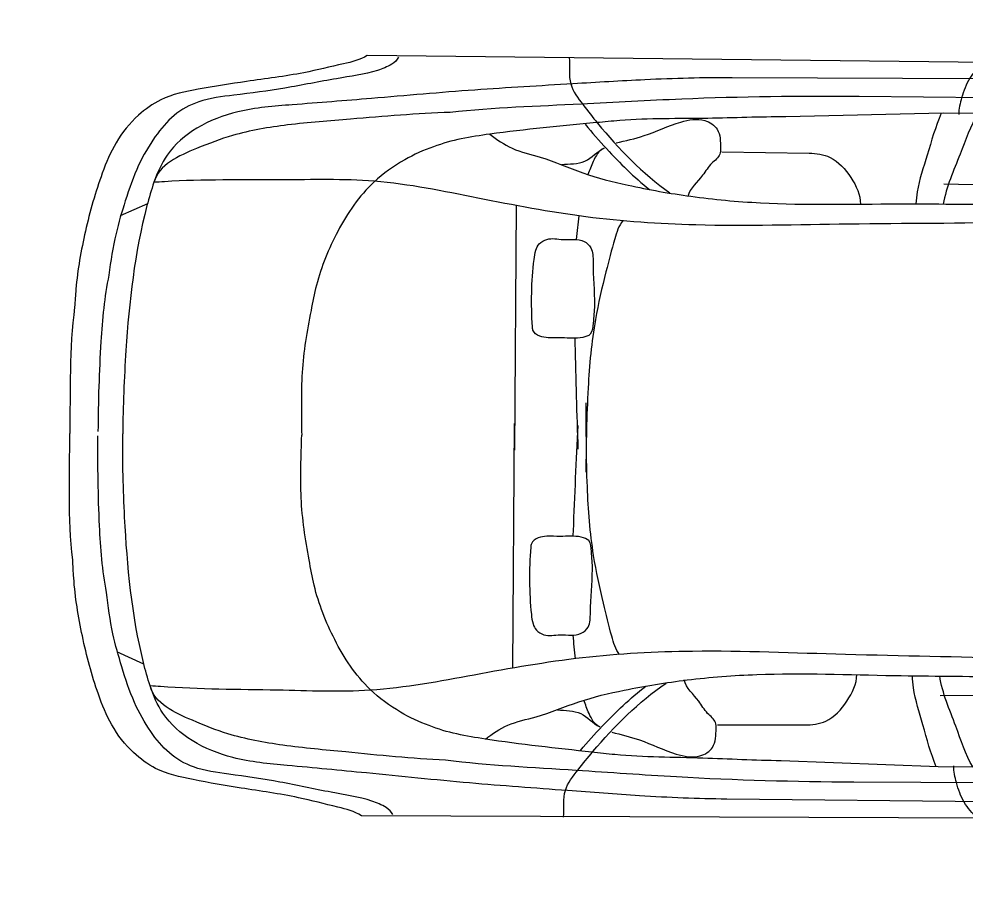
# Model space of a CAD drawing. Header units: millimetres. Extents: x 2508 to 2607, y 837 to 997.
# Drawn here: x 2524.719 to 2526.877, y 953.678 to 955.69 of the extents above; entities that cross this region are included whole.
import ezdxf

# ---------------------------------------------------------------- set-up
doc = ezdxf.new("R2010")
doc.units = ezdxf.units.MM

# ---------------------------------------------------------------- blocks, each defined once
blk = doc.blocks.new('AUDI_A4_P')
for p, q in [((-0.8495, 0.8592), (1.2533, 0.8665)), ((-0.864, 0.8261), (0.4209, 0.8224)), ((-0.8821, 0.7783), (0.1313, 0.7819)), ((-0.9255, 0.7452), (-0.0605, 0.7452)), ((-0.0605, 0.7452), (0.2978, 0.7341)), ((0.4433, 0.6531), (0.2443, 0.6518)), ((-0.252, 0.5809), (-0.0633, 0.5835)), ((0.9108, 0.5278), (0.9108, -0.0304)), ((1.7514, 0.5246), (1.8134, 0.4971)), ((0.9108, -0.5278), (0.9108, 0.0304)), ((1.7514, -0.5246), (1.8134, -0.4971)), ((-0.252, -0.5809), (-0.0633, -0.5835)), ((0.4433, -0.6531), (0.2443, -0.6518)), ((-0.9255, -0.7452), (-0.0605, -0.7452)), ((-0.0605, -0.7452), (0.2978, -0.7341)), ((-0.8821, -0.7783), (0.1313, -0.7819)), ((-0.864, -0.8261), (0.4209, -0.8224)), ((-0.8495, -0.8592), (1.2533, -0.8665))]:
    blk.add_line(p, q)
for points, knots in [([(0.7927, 0.866), (0.791, 0.8458), (0.797, 0.8049), (0.7602, 0.7581), (0.6915, 0.6709), (0.6232, 0.6028), (0.5613, 0.5588)], [0, 0, 0, 0, 0.0597371, 0.1139981, 0.1672498, 0.3938869, 0.3938869, 0.3938869, 0.3938869]), ([(1.1815, 0.8634), (1.1847, 0.8567), (1.2004, 0.8437), (1.2477, 0.8252), (1.3308, 0.8133), (1.439, 0.7898), (1.5441, 0.7753), (1.6319, 0.7649), (1.6948, 0.7298), (1.7382, 0.6763), (1.776, 0.6104), (1.8014, 0.5342), (1.8258, 0.451), (1.8341, 0.3935), (1.838, 0.3618)], [0, 0, 0, 0, 0.0219205, 0.0572122, 0.1522539, 0.2718866, 0.3894011, 0.4710097, 0.5346344, 0.5986698, 0.6733118, 0.758696, 0.8351341, 0.9293726, 0.9293726, 0.9293726, 0.9293726]), ([(1.2533, 0.8665), (1.2693, 0.8564), (1.3191, 0.8448), (1.4094, 0.8219), (1.5212, 0.8071), (1.6299, 0.7894), (1.7168, 0.771), (1.7801, 0.7247), (1.8262, 0.6669), (1.8636, 0.5753), (1.894, 0.4633), (1.9118, 0.3601), (1.9146, 0.3017), (1.9155, 0.2882)], [0, 0, 0, 0, 0.056668, 0.14946, 0.28161, 0.392935, 0.481686, 0.542967, 0.622845, 0.69797, 0.833643, 0.965665, 1.00577, 1.00577, 1.00577, 1.00577]), ([(-0.1491, 0.8616), (-0.1389, 0.8499), (-0.1166, 0.8254), (-0.1026, 0.7842), (-0.0957, 0.7556), (-0.0959, 0.7427)], [1.808086, 1.808086, 1.808086, 1.808086, 2.918874, 4.131288, 5.10151, 5.10151, 5.10151, 5.10151]), ([(0.4209, 0.8224), (0.4872, 0.8222), (0.6083, 0.8179), (0.8036, 0.8042), (1.0114, 0.7909), (1.2243, 0.7703), (1.4042, 0.7547), (1.54, 0.7434), (1.6397, 0.7047), (1.708, 0.6461), (1.7367, 0.5787), (1.7779, 0.4319), (1.798, 0.2378), (1.8037, 0.0635), (1.8037, 0)], [0, 0, 0, 0, 0.198873, 0.363323, 0.587433, 0.823543, 1.004622, 1.129816, 1.230113, 1.320655, 1.388577, 1.443334, 1.771447, 1.958652, 1.958652, 1.958652, 1.958652]), ([(0.1313, 0.7819), (0.2661, 0.7819), (0.4773, 0.778), (0.7875, 0.7573), (0.9636, 0.7498), (1.0628, 0.7387)], [0, 0, 0, 0, 0.4042759, 0.6333827, 0.9326252, 0.9326252, 0.9326252, 0.9326252]), ([(0.9721, 0.6897), (0.9562, 0.6775), (0.9206, 0.6527), (0.8443, 0.6376), (0.7596, 0.5997), (0.644, 0.5716), (0.5088, 0.5488), (0.3031, 0.5312), (0.0626, 0.5395), (-0.1671, 0.5374), (-0.3629, 0.5435), (-0.5625, 0.5648), (-0.8317, 0.6525), (-1.0359, 0.7056), (-1.1563, 0.7374)], [0, 0, 0, 0, 0.05975, 0.126928, 0.230034, 0.336675, 0.482225, 0.641324, 0.954906, 1.203173, 1.330375, 1.542773, 1.802261, 2.175545, 2.175545, 2.175545, 2.175545]), ([(-0.1398, 0.7453), (-0.1223, 0.7165), (-0.0996, 0.6455), (-0.0685, 0.5775), (-0.0623, 0.5379)], [0, 0, 0, 0, 0.1000351, 0.2184418, 0.2184418, 0.2184418, 0.2184418]), ([(-0.0561, 0.745), (-0.0428, 0.7143), (-0.0272, 0.6537), (-0.0042, 0.5851), (-0.0005, 0.5472), (0, 0.538)], [0, 0, 0, 0, 2.528586, 4.711885, 5.408215, 5.408215, 5.408215, 5.408215]), ([(0.2978, 0.7341), (0.3572, 0.7339), (0.4833, 0.7274), (0.6276, 0.7286), (0.7927, 0.7108), (0.9345, 0.6972), (1.0594, 0.676), (1.1002, 0.6599)], [0, 0, 0, 0, 0.1783018, 0.3787173, 0.431954, 0.6762374, 0.8077184, 0.8077184, 0.8077184, 0.8077184]), ([(1.0628, 0.7387), (1.1386, 0.7357), (1.2624, 0.7234), (1.4276, 0.7099), (1.5478, 0.689), (1.6484, 0.6493), (1.7266, 0.6146), (1.7369, 0.5742)], [0, 0, 0, 0, 0.2277977, 0.3719478, 0.4996814, 0.5863441, 0.709615, 0.709615, 0.709615, 0.709615]), ([(0.6843, 0.6718), (0.663, 0.677), (0.6122, 0.6887), (0.5499, 0.7196), (0.4887, 0.732), (0.4465, 0.7054), (0.4465, 0.6719), (0.4464, 0.6425), (0.4699, 0.6267), (0.4888, 0.5918), (0.5151, 0.5701), (0.5201, 0.551)], [0, 0, 0, 0, 0.0655106, 0.1550445, 0.2094604, 0.2438604, 0.287164, 0.3001388, 0.3275984, 0.3616951, 0.4200969, 0.4200969, 0.4200969, 0.4200969]), ([(0.7552, 0.7137), (0.7395, 0.6947), (0.693, 0.6434), (0.6428, 0.5939), (0.6076, 0.5661)], [0, 0, 0, 0, 1.868162, 5.271297, 5.271297, 5.271297, 5.271297]), ([(0.2443, 0.6518), (0.2281, 0.6517), (0.1881, 0.6463), (0.1468, 0.5992), (0.1262, 0.5577), (0.1267, 0.5363)], [0, 0, 0, 0, 0.0486628, 0.1144515, 0.1777721, 0.1777721, 0.1777721, 0.1777721]), ([(0.7116, 0.6594), (0.7237, 0.6549), (0.736, 0.6315), (0.7446, 0.6091), (0.7479, 0.5992)], [0, 0, 0, 0, 0.983949, 1.771691, 1.771691, 1.771691, 1.771691]), ([(0.8083, 0.6219), (0.7905, 0.6234), (0.7521, 0.6214), (0.7277, 0.6524), (0.7116, 0.6594)], [0, 0, 0, 0, 0.0535488, 0.1060573, 0.1060573, 0.1060573, 0.1060573]), ([(1.1002, 0.6599), (1.1232, 0.6526), (1.1709, 0.629), (1.2528, 0.5714), (1.3203, 0.4695), (1.3613, 0.3665), (1.3735, 0.3037), (1.3765, 0.2843)], [0, 0, 0, 0, 0.0720749, 0.1581284, 0.2958089, 0.4262456, 0.4842292, 0.4842292, 0.4842292, 0.4842292]), ([(-0.654, 0.5515), (-0.6303, 0.5453), (-0.5683, 0.5342), (-0.4694, 0.5124), (-0.352, 0.5037), (-0.1449, 0.4936), (0.1408, 0.4931), (0.4689, 0.4808), (0.7523, 0.4976), (0.9949, 0.5425), (1.2253, 0.5883), (1.465, 0.5795), (1.6324, 0.5819), (1.7289, 0.5745), (1.7369, 0.5742)], [0, 0, 0, 0, 0.073325, 0.188896, 0.303039, 0.425821, 0.811242, 1.159737, 1.41058, 1.660623, 1.899627, 2.11145, 2.377727, 2.401703, 2.401703, 2.401703, 2.401703]), ([(0.6677, 0.4949), (0.677, 0.4828), (0.6893, 0.4424), (0.7081, 0.3673), (0.7341, 0.2545), (0.7467, 0.1012), (0.7474, -0.0151), (0.7478, -0.079)], [0, 0, 0, 0, 0.0451009, 0.1211996, 0.2308505, 0.385263, 0.5739042, 0.5739042, 0.5739042, 0.5739042]), ([(0.731, 0.3011), (0.731, 0.334), (0.7358, 0.3761), (0.7345, 0.4305), (0.7624, 0.4556), (0.8001, 0.4473), (0.8355, 0.4559), (0.8582, 0.4423), (0.8669, 0.4245), (0.8749, 0.3609), (0.8757, 0.301), (0.8709, 0.2388), (0.8551, 0.2286), (0.8321, 0.2252), (0.7988, 0.2275), (0.7673, 0.2233), (0.735, 0.2342), (0.7335, 0.2669), (0.731, 0.2875), (0.731, 0.3011)], [0, 0, 0, 0, 0.0969044, 0.1295913, 0.1506192, 0.1985921, 0.2360698, 0.2557908, 0.2719711, 0.2929882, 0.44406, 0.4519132, 0.4720918, 0.4918599, 0.5228758, 0.5707096, 0.5892096, 0.6145759, 0.654681, 0.654681, 0.654681, 0.654681]), ([(1.838, 0.3618), (1.8481, 0.3119), (1.8577, 0.1924), (1.8602, 0.0731), (1.8602, 0.0046)], [0, 0, 0, 0, 0.1502861, 0.3522699, 0.3522699, 0.3522699, 0.3522699]), ([(1.3765, 0.2843), (1.3861, 0.2377), (1.4005, 0.143), (1.3966, 0.0476), (1.3959, 0)], [0, 0, 0, 0, 0.140379, 0.2808468, 0.2808468, 0.2808468, 0.2808468]), ([(0.7753, 0.2256), (0.7752, 0.2214), (0.7726, 0.1372), (0.7693, 0.0529), (0.7662, -0.0272)], [11.235438, 11.235438, 11.235438, 11.235438, 11.552536, 17.586883, 17.586883, 17.586883, 17.586883]), ([(0.6677, -0.4949), (0.677, -0.4828), (0.6893, -0.4424), (0.7081, -0.3673), (0.7341, -0.2545), (0.7467, -0.1012), (0.7474, 0.0151), (0.7478, 0.079)], [0, 0, 0, 0, 0.0451009, 0.1211996, 0.2308505, 0.385263, 0.5739042, 0.5739042, 0.5739042, 0.5739042]), ([(0.7753, -0.2256), (0.7752, -0.2214), (0.7726, -0.1372), (0.7693, -0.0529), (0.7662, 0.0272)], [11.235438, 11.235438, 11.235438, 11.235438, 11.552536, 17.586883, 17.586883, 17.586883, 17.586883]), ([(0.4209, -0.8224), (0.4872, -0.8222), (0.6083, -0.8179), (0.8036, -0.8042), (1.0114, -0.7909), (1.2243, -0.7703), (1.4042, -0.7547), (1.54, -0.7434), (1.6397, -0.7047), (1.708, -0.6461), (1.7367, -0.5787), (1.7779, -0.4319), (1.798, -0.2378), (1.8037, -0.0635), (1.8037, 0)], [0, 0, 0, 0, 0.198873, 0.363323, 0.587433, 0.823543, 1.004622, 1.129816, 1.230113, 1.320655, 1.388577, 1.443334, 1.771447, 1.958652, 1.958652, 1.958652, 1.958652]), ([(1.3765, -0.2843), (1.3861, -0.2377), (1.4005, -0.143), (1.3966, -0.0476), (1.3959, 0)], [0, 0, 0, 0, 0.140379, 0.2808468, 0.2808468, 0.2808468, 0.2808468]), ([(1.838, -0.3618), (1.8481, -0.3119), (1.8577, -0.1924), (1.8602, -0.0731), (1.8602, -0.0046)], [0, 0, 0, 0, 0.1502861, 0.3522699, 0.3522699, 0.3522699, 0.3522699]), ([(0.731, -0.3011), (0.731, -0.334), (0.7358, -0.3761), (0.7345, -0.4305), (0.7624, -0.4556), (0.8001, -0.4473), (0.8355, -0.4559), (0.8582, -0.4423), (0.8669, -0.4245), (0.8749, -0.3609), (0.8757, -0.301), (0.8709, -0.2388), (0.8551, -0.2286), (0.8321, -0.2252), (0.7988, -0.2275), (0.7673, -0.2233), (0.735, -0.2342), (0.7335, -0.2669), (0.731, -0.2875), (0.731, -0.3011)], [0, 0, 0, 0, 0.0969044, 0.1295913, 0.1506192, 0.1985921, 0.2360698, 0.2557908, 0.2719711, 0.2929882, 0.44406, 0.4519132, 0.4720918, 0.4918599, 0.5228758, 0.5707096, 0.5892096, 0.6145759, 0.654681, 0.654681, 0.654681, 0.654681]), ([(1.1002, -0.6599), (1.1232, -0.6526), (1.1709, -0.629), (1.2528, -0.5714), (1.3203, -0.4695), (1.3613, -0.3665), (1.3735, -0.3037), (1.3765, -0.2843)], [0, 0, 0, 0, 0.0720749, 0.1581284, 0.2958089, 0.4262456, 0.4842292, 0.4842292, 0.4842292, 0.4842292]), ([(1.2533, -0.8665), (1.2693, -0.8564), (1.3191, -0.8448), (1.4094, -0.8219), (1.5212, -0.8071), (1.6299, -0.7894), (1.7168, -0.771), (1.7801, -0.7247), (1.8262, -0.6669), (1.8636, -0.5753), (1.894, -0.4633), (1.9118, -0.3601), (1.9146, -0.3017), (1.9155, -0.2882)], [0, 0, 0, 0, 0.056668, 0.14946, 0.28161, 0.392935, 0.481686, 0.542967, 0.622845, 0.69797, 0.833643, 0.965665, 1.00577, 1.00577, 1.00577, 1.00577]), ([(1.1815, -0.8634), (1.1847, -0.8567), (1.2004, -0.8437), (1.2477, -0.8252), (1.3308, -0.8133), (1.439, -0.7898), (1.5441, -0.7753), (1.6319, -0.7649), (1.6948, -0.7298), (1.7382, -0.6763), (1.776, -0.6104), (1.8014, -0.5342), (1.8258, -0.451), (1.8341, -0.3935), (1.838, -0.3618)], [0, 0, 0, 0, 0.0219205, 0.0572122, 0.1522539, 0.2718866, 0.3894011, 0.4710097, 0.5346344, 0.5986698, 0.6733118, 0.758696, 0.8351341, 0.9293726, 0.9293726, 0.9293726, 0.9293726]), ([(-0.654, -0.5515), (-0.6303, -0.5453), (-0.5683, -0.5342), (-0.4694, -0.5124), (-0.352, -0.5037), (-0.1449, -0.4936), (0.1408, -0.4931), (0.4689, -0.4808), (0.7523, -0.4976), (0.9949, -0.5425), (1.2253, -0.5883), (1.465, -0.5795), (1.6324, -0.5819), (1.7289, -0.5745), (1.7369, -0.5742)], [0, 0, 0, 0, 0.073325, 0.188896, 0.303039, 0.425821, 0.811242, 1.159737, 1.41058, 1.660623, 1.899627, 2.11145, 2.377727, 2.401703, 2.401703, 2.401703, 2.401703]), ([(0.9721, -0.6897), (0.9562, -0.6775), (0.9206, -0.6527), (0.8443, -0.6376), (0.7596, -0.5997), (0.644, -0.5716), (0.5088, -0.5488), (0.3031, -0.5312), (0.0626, -0.5395), (-0.1671, -0.5374), (-0.3629, -0.5435), (-0.5625, -0.5648), (-0.8317, -0.6525), (-1.0359, -0.7056), (-1.1563, -0.7374)], [0, 0, 0, 0, 0.05975, 0.126928, 0.230034, 0.336675, 0.482225, 0.641324, 0.954906, 1.203173, 1.330375, 1.542773, 1.802261, 2.175545, 2.175545, 2.175545, 2.175545]), ([(-0.1398, -0.7453), (-0.1223, -0.7165), (-0.0996, -0.6455), (-0.0685, -0.5775), (-0.0623, -0.5379)], [0, 0, 0, 0, 0.1000351, 0.2184418, 0.2184418, 0.2184418, 0.2184418]), ([(-0.0561, -0.745), (-0.0428, -0.7143), (-0.0272, -0.6537), (-0.0042, -0.5851), (-0.0005, -0.5472), (0, -0.538)], [0, 0, 0, 0, 2.528586, 4.711885, 5.408215, 5.408215, 5.408215, 5.408215]), ([(0.2443, -0.6518), (0.2281, -0.6517), (0.1881, -0.6463), (0.1468, -0.5992), (0.1262, -0.5577), (0.1267, -0.5363)], [0, 0, 0, 0, 0.0486628, 0.1144515, 0.1777721, 0.1777721, 0.1777721, 0.1777721]), ([(0.6843, -0.6718), (0.663, -0.677), (0.6122, -0.6887), (0.5499, -0.7196), (0.4887, -0.732), (0.4465, -0.7054), (0.4465, -0.6719), (0.4464, -0.6425), (0.4699, -0.6267), (0.4888, -0.5918), (0.5151, -0.5701), (0.5201, -0.551)], [0, 0, 0, 0, 0.0655106, 0.1550445, 0.2094604, 0.2438604, 0.287164, 0.3001388, 0.3275984, 0.3616951, 0.4200969, 0.4200969, 0.4200969, 0.4200969]), ([(0.7927, -0.866), (0.791, -0.8458), (0.797, -0.8049), (0.7602, -0.7581), (0.6915, -0.6709), (0.6232, -0.6028), (0.5613, -0.5588)], [0, 0, 0, 0, 0.0597371, 0.1139981, 0.1672498, 0.3938869, 0.3938869, 0.3938869, 0.3938869]), ([(0.7552, -0.7137), (0.7395, -0.6947), (0.693, -0.6434), (0.6428, -0.5939), (0.6076, -0.5661)], [0, 0, 0, 0, 1.868162, 5.271297, 5.271297, 5.271297, 5.271297]), ([(1.0628, -0.7387), (1.1386, -0.7357), (1.2624, -0.7234), (1.4276, -0.7099), (1.5478, -0.689), (1.6484, -0.6493), (1.7266, -0.6146), (1.7369, -0.5742)], [0, 0, 0, 0, 0.2277977, 0.3719478, 0.4996814, 0.5863441, 0.709615, 0.709615, 0.709615, 0.709615]), ([(0.7116, -0.6594), (0.7237, -0.6549), (0.736, -0.6315), (0.7446, -0.6091), (0.7479, -0.5992)], [0, 0, 0, 0, 0.983949, 1.771691, 1.771691, 1.771691, 1.771691]), ([(0.8083, -0.6219), (0.7905, -0.6234), (0.7521, -0.6214), (0.7277, -0.6524), (0.7116, -0.6594)], [0, 0, 0, 0, 0.0535488, 0.1060573, 0.1060573, 0.1060573, 0.1060573]), ([(0.2978, -0.7341), (0.3572, -0.7339), (0.4833, -0.7274), (0.6276, -0.7286), (0.7927, -0.7108), (0.9345, -0.6972), (1.0594, -0.676), (1.1002, -0.6599)], [0, 0, 0, 0, 0.1783018, 0.3787173, 0.431954, 0.6762374, 0.8077184, 0.8077184, 0.8077184, 0.8077184]), ([(-0.1491, -0.8616), (-0.1389, -0.8499), (-0.1166, -0.8254), (-0.1026, -0.7842), (-0.0957, -0.7556), (-0.0959, -0.7427)], [1.808086, 1.808086, 1.808086, 1.808086, 2.918874, 4.131288, 5.10151, 5.10151, 5.10151, 5.10151]), ([(0.1313, -0.7819), (0.2661, -0.7819), (0.4773, -0.778), (0.7875, -0.7573), (0.9636, -0.7498), (1.0628, -0.7387)], [0, 0, 0, 0, 0.4042759, 0.6333827, 0.9326252, 0.9326252, 0.9326252, 0.9326252])]:
    blk.add_open_spline(points, degree=3, knots=knots)
for points in [[(0.768, 0.5048), (0.7704, 0.487), (0.7721, 0.4691), (0.7734, 0.4511)], [(1.9155, 0.2882), (1.9272, 0.1928), (1.9241, 0.0961), (1.9241, 0)], [(1.9155, -0.2882), (1.9272, -0.1928), (1.9241, -0.0961), (1.9241, 0)], [(0.768, -0.5048), (0.7704, -0.487), (0.7721, -0.4691), (0.7734, -0.4511)]]:
    blk.add_open_spline(points, degree=3)

msp = doc.modelspace()

# ---------------------------------------------------------------- hatches: boundary and pattern name
h = msp.add_hatch()
h.set_pattern_fill('AR-HBONE', color=256, scale=0.0009, style=0)
h.set_pattern_definition([(45, (-539.30413, -278.19113), (1e-17, 0.1293156881), [0.27432, -0.09144]), (135, (-539.23947, -278.12647), (1e-17, 0.1293156881), [0.27432, -0.09144])])
edge = h.paths.add_edge_path()
edge.add_line((2524.719, 957.4996), (2524.719, 959.9996))
edge.add_line((2524.719, 959.9996), (2529.719, 959.9996))
edge.add_line((2529.719, 959.9996), (2529.719, 968.9996))
edge.add_line((2529.719, 968.9996), (2530.719, 968.9996))
edge.add_line((2530.719, 968.9996), (2530.719, 959.9996))
edge.add_line((2530.719, 959.9996), (2535.719, 959.9996))
edge.add_line((2535.719, 959.9996), (2535.719, 957.4996))
edge.add_line((2535.719, 957.4996), (2530.719, 957.4996))
edge.add_line((2530.719, 957.4996), (2530.719, 948.4996))
edge.add_line((2530.719, 948.4996), (2529.719, 948.4996))
edge.add_line((2529.719, 948.4996), (2529.719, 957.4996))
edge.add_line((2529.719, 957.4996), (2524.719, 957.4996))
edge.add_line((2524.719, 957.4996), (2524.719, 959.9996))

# ---------------------------------------------------------------- block references
at = {"color": 1, "lineweight": -3, "xscale": -1, "rotation": 359.5666749947599}
msp.add_blockref('AUDI_A4_P', (2526.7592, 954.73), dxfattribs=at)

doc.saveas('drawing.dxf')
